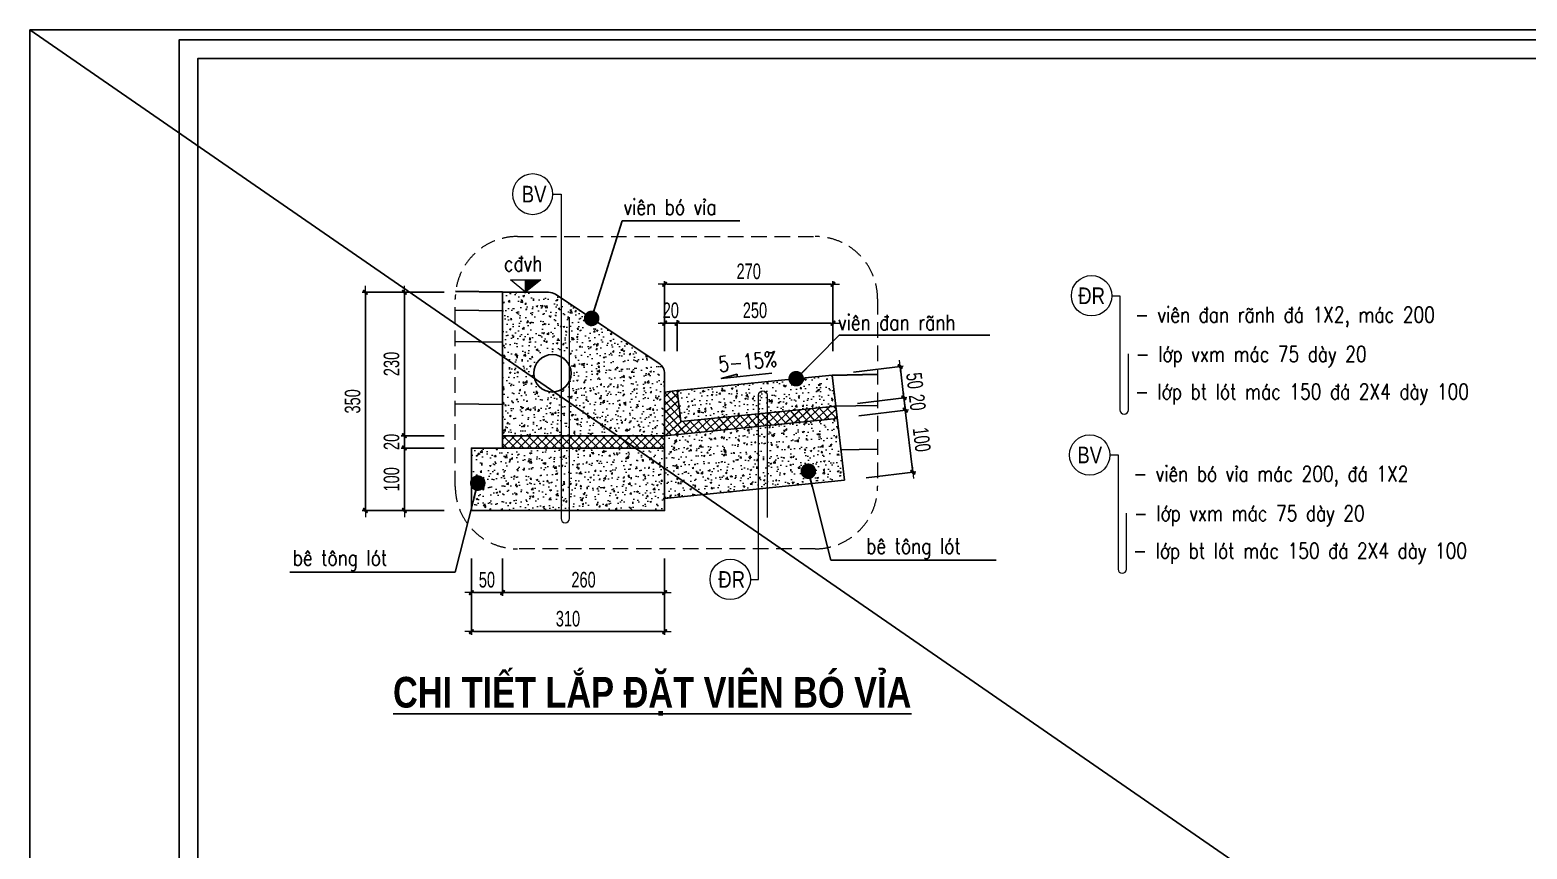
# Model space of a CAD drawing. Header units: millimetres. Extents: x -102634 to -54810, y 11643 to 27305.
# Drawn here: x -81634 to -76830, y 24679 to 27305 of the extents above; entities that cross this region are included whole.
import ezdxf
from ezdxf.enums import TextEntityAlignment as Align

# ---------------------------------------------------------------- set-up
doc = ezdxf.new("R2010")
doc.units = ezdxf.units.MM
doc.header["$MEASUREMENT"] = 0
doc.linetypes.add('HIDDEN', pattern=[0.375, 0.25, -0.125])
for name, color, linetype in [('ENTTNTHIETKE1', 2, 'Continuous'), ('KHUNGTEN', 5, 'Continuous'), ('NOI', 4, 'Continuous'), ('thep', 2, 'Continuous')]:
    doc.layers.add(name, color=color, linetype=linetype)
doc.layers.add('KCS_Plotter', color=11, linetype='Continuous', plot=False)
for name, color, linetype, lineweight in [('LC Dim', 8, 'Continuous', 18), ('LC Hatch', 252, 'Continuous', 9), ('LC ISO', 153, 'Continuous', 13), ('LC MANH DUT', 35, 'HIDDEN', 5), ('LC Net dam 1', 30, 'Continuous', 30), ('LC Net manh', 239, 'Continuous', 5), ('LC Net thay', 7, 'Continuous', 25), ('LC Text1', 3, 'Continuous', 20), ('LC Text2', 7, 'Continuous', 25)]:
    doc.layers.add(name, color=color, linetype=linetype, lineweight=lineweight)
doc.styles.add('General text 2', font='arial.ttf')
doc.styles.add('HOATBIF', font='hoatbif.shx', dxfattribs={"width": 0.7})
doc.styles.add('LC 1', font='')
doc.styles.add('LC 3', font='vnsimli.shx', dxfattribs={"width": 0.75})
doc.styles.add('LC3', font='', dxfattribs={"width": 0.8})
doc.styles.add('T1', font='Vnsimli.shx', dxfattribs={"width": 0.8})
doc.styles.get('LC 1').set_extended_font_data('.VnAvantH', bold=True)
doc.styles.get('LC3').set_extended_font_data('.VnArialH', bold=True)
doc.dimstyles.new('1-100(1-25)', dxfattribs={"dimscale": 25, "dimtxt": 2.5, "dimasz": 0.35, "dimexe": 0.5, "dimexo": 0, "dimgap": 0.8, "dimtad": 1, "dimdec": 0, "dimzin": 0, "dimdsep": 46, "dimtxsty": 'HOATBIF', "dimblk1": 'DOT', "dimblk2": 'DOT', "dimsah": 1, "dimcen": -1, "dimdle": 1, "dimclrd": 256, "dimclre": 256, "dimclrt": 4, "dimadec": 3, "dimazin": 2, "dimtfac": 0.333333, "dimtdec": 0, "dimtix": 1, "dimtmove": 2, "dimatfit": 3, "dimldrblk": 'DOT', "dimfxl": 1, "dimtvp": 0.833333, "dimtolj": 1, "dimtzin": 0, "dimarcsym": 0})
pattern_1 = [(46.579445, (143050, -5928.49), (53.417873, -7.9076475), [5.625, -61.875]), (351.579445, (143050, -5928.49), (-7.021874, 56.934797), [4.5, -49.5]), (97.03089, (143054.45, -5929.15), (46.395998, 49.027148), [4.780514, -52.585658]), (42.763645, (143050.894, -5913.516), (79.15983, -17.16756), [8.4375, -92.8125]), (93.21508, (143057.49, -5914.95), (74.333784, 68.74628), [7.170776, -78.878532]), (347.76361, (143050.894, -5913.52), (74.333784, 68.74628), [6.75, -74.25]), (17.579445, (143058.157, -5917.707), (42.8866205, -32.813683), [5.625, -61.875]), (322.579445, (143058.157, -5917.707), (21.461067, 53.200567), [4.5, -49.5]), (68.03089, (143061.73, -5920.44), (64.347687, 20.386884), [4.780514, -52.585658]), (34.079445, (143050, -5928.49), (2.40001, 24.8681466), [0, -48.9, 0, -50.25, 0, -49.6875]), (4.079445, (143050, -5928.49), (21.4599935, 28.3509866), [0, -28.65, 0, -47.775, 0, -18.9375]), (324.079445, (143033.304, -5927.492), (39.8644275, -4.0773698), [0, -18.75, 0, -58.5, 0, -77.625]), (314.079445, (143025.817, -5927.044), (44.1089946, 4.8848356), [0, -24.375, 0, -38.85, 0, -55.125])]

# ---------------------------------------------------------------- blocks, each defined once
blk = doc.blocks.new('khung vpn')
at = {"layer": 'Defpoints'}
for p, q in [((52556.46, -4195.446), (52498.758, -4195.446)), ((52498.758, -4195.446), (52498.758, -4235.276))]:
    blk.add_line(p, q, dxfattribs=at)
at = {"layer": 'KHUNGTEN'}
blk.add_lwpolyline([(52556.243, -4234.885), (52502.048, -4234.885), (52502.048, -4195.662), (52556.243, -4195.662)], close=True, dxfattribs=at)
at = {"layer": 'thep'}
blk.add_lwpolyline([(52555.832, -4234.474), (52502.459, -4234.474), (52502.459, -4196.073), (52555.832, -4196.073)], close=True, dxfattribs=at)
blk = doc.blocks.new('*U5')
at = {"layer": 'LC ISO'}
blk.add_circle((0, 0), 4.25, dxfattribs=at)
at = {"layer": 'LC Text1', "style": 'General text 2', "width": 0.8, "flags": 8}
blk.add_attdef('SYMBOL', text='', height=3.5, dxfattribs=at).set_placement((0, 0), align=Align.MIDDLE_CENTER)
blk = doc.blocks.new('Caodo1')
at = {"layer": 'LC Text1'}
blk.add_hatch(color=4, dxfattribs=at).paths.add_polyline_path([(0, 200), (0, 0), (243, 200)])
at = {"layer": 'LC Text1', "color": 4}
for p, q in [((324, 0), (-324, 0)), ((0, 0), (0, 200))]:
    blk.add_line(p, q, dxfattribs=at)
blk.add_lwpolyline([(-243, 200), (243, 200), (0, 0), (0, 0)], close=True, dxfattribs=at)
at = {"layer": 'LC Text1', "color": 4, "style": 'T1', "width": 0.8}
blk.add_attdef('%%P0,00', text='', height=250, dxfattribs=at).set_placement((-39, 460), align=Align.MIDDLE_CENTER)
blk = doc.blocks.new('DOT')
at = {"layer": 'LC Dim', "color": 4}
blk.add_line((-1, -1), (1, 1), dxfattribs=at)
at = {"layer": 'LC Dim'}
blk.add_line((-3, 0), (3, 0), dxfattribs=at)
at = {"layer": 'LC Dim', "color": 4}
blk.add_lwpolyline([(0.5, 1), (-1, -0.5), (-0.5, -1), (1, 0.5)], close=True, dxfattribs=at)
blk = doc.blocks.new('*D58')
at = {"layer": 'Defpoints', "color": 0, "transparency": 16777216}
for p in [(-80304.9, 26464.4), (-80432.3, 26004.4), (-80304.9, 26004.4)]:
    blk.add_point(p, dxfattribs=at)
at = {"layer": 'LC Dim', "lineweight": -2, "transparency": 16777216}
for p, q in [((-80304.9, 26464.4), (-80442.3, 26464.4)), ((-80432.3, 26457.4), (-80432.3, 26011.4)), ((-80304.9, 26004.4), (-80442.3, 26004.4))]:
    blk.add_line(p, q, dxfattribs=at)
at = {"layer": 'LC Dim', "lineweight": -2, "transparency": 16777216, "xscale": 7, "yscale": 7, "zscale": 7}
for p, rotation in [((-80432.3, 26464.4), 90), ((-80432.3, 26004.4), 270)]:
    blk.add_blockref('DOT', p, dxfattribs=dict(at, rotation=rotation))
at = {"layer": 'LC Dim', "color": 4, "transparency": 16777216, "insert": (-80473.3, 26234.4), "char_height": 50, "attachment_point": 5, "rotation": 90, "style": 'HOATBIF'}
blk.add_mtext('\\A1;230', dxfattribs=at)
blk = doc.blocks.new('_Dot')
at = {"color": 0, "linetype": 'ByBlock', "lineweight": -2}
blk.add_line((-0.5, 0), (-1, 0), dxfattribs=at)
at = {"color": 0, "linetype": 'ByBlock', "const_width": 0.5}
blk.add_lwpolyline([(-0.25, 0, 1), (0.25, 0, 1)], format="xyb", close=True, dxfattribs=at)
blk = doc.blocks.new('*D59')
at = {"layer": 'Defpoints', "color": 0, "transparency": 16777216}
for p in [(-80304.9, 26004.4), (-80432.3, 25964.4), (-80304.9, 25964.4)]:
    blk.add_point(p, dxfattribs=at)
at = {"layer": 'LC Dim', "lineweight": -2, "transparency": 16777216}
for p, q in [((-80304.9, 26004.4), (-80442.3, 26004.4)), ((-80432.3, 26011.4), (-80432.3, 26018.4)), ((-80432.3, 26004.4), (-80432.3, 25964.4)), ((-80304.9, 25964.4), (-80442.3, 25964.4)), ((-80432.3, 25957.4), (-80432.3, 25950.4))]:
    blk.add_line(p, q, dxfattribs=at)
at = {"layer": 'LC Dim', "lineweight": -2, "transparency": 16777216, "xscale": 7, "yscale": 7, "zscale": 7}
for p, rotation in [((-80432.3, 26004.4), 270), ((-80432.3, 25964.4), 90)]:
    blk.add_blockref('DOT', p, dxfattribs=dict(at, rotation=rotation))
at = {"layer": 'LC Dim', "color": 4, "transparency": 16777216, "insert": (-80473.3, 25984.4), "char_height": 50, "attachment_point": 5, "rotation": 90, "style": 'HOATBIF'}
blk.add_mtext('\\A1;20', dxfattribs=at)
blk = doc.blocks.new('*D60')
at = {"layer": 'Defpoints', "color": 0, "transparency": 16777216}
for p in [(-80304.9, 25964.4), (-80432.3, 25764.4), (-80304.9, 25764.4)]:
    blk.add_point(p, dxfattribs=at)
at = {"layer": 'LC Dim', "lineweight": -2, "transparency": 16777216}
for p, q in [((-80304.9, 25964.4), (-80442.3, 25964.4)), ((-80432.3, 25957.4), (-80432.3, 25771.4)), ((-80304.9, 25764.4), (-80442.3, 25764.4))]:
    blk.add_line(p, q, dxfattribs=at)
at = {"layer": 'LC Dim', "lineweight": -2, "transparency": 16777216, "xscale": 7, "yscale": 7, "zscale": 7}
for p, rotation in [((-80432.3, 25964.4), 90), ((-80432.3, 25764.4), 270)]:
    blk.add_blockref('DOT', p, dxfattribs=dict(at, rotation=rotation))
at = {"layer": 'LC Dim', "color": 4, "transparency": 16777216, "insert": (-80473.3, 25864.4), "char_height": 50, "attachment_point": 5, "rotation": 90, "style": 'HOATBIF'}
blk.add_mtext('\\A1;100', dxfattribs=at)
blk = doc.blocks.new('*D61')
at = {"layer": 'Defpoints', "color": 0, "transparency": 16777216}
for p in [(-80304.9, 26464.4), (-80557.3, 25764.4), (-80304.9, 25764.4)]:
    blk.add_point(p, dxfattribs=at)
at = {"layer": 'LC Dim', "lineweight": -2, "transparency": 16777216}
for p, q in [((-80304.9, 26464.4), (-80567.3, 26464.4)), ((-80557.3, 26457.4), (-80557.3, 25771.4)), ((-80304.9, 25764.4), (-80567.3, 25764.4))]:
    blk.add_line(p, q, dxfattribs=at)
at = {"layer": 'LC Dim', "lineweight": -2, "transparency": 16777216, "xscale": 7, "yscale": 7, "zscale": 7}
for p, rotation in [((-80557.3, 26464.4), 90), ((-80557.3, 25764.4), 270)]:
    blk.add_blockref('DOT', p, dxfattribs=dict(at, rotation=rotation))
at = {"layer": 'LC Dim', "color": 4, "transparency": 16777216, "insert": (-80598.3, 26114.4), "char_height": 50, "attachment_point": 5, "rotation": 90, "style": 'HOATBIF'}
blk.add_mtext('\\A1;350', dxfattribs=at)
blk = doc.blocks.new('*D62')
at = {"layer": 'Defpoints', "color": 0, "transparency": 16777216}
for p in [(-80217.3, 25610.8), (-80117.3, 25610.8), (-80117.3, 25501.2)]:
    blk.add_point(p, dxfattribs=at)
at = {"layer": 'LC Dim', "lineweight": -2, "transparency": 16777216}
for p, q in [((-80217.3, 25610.8), (-80217.3, 25491.2)), ((-80117.3, 25610.8), (-80117.3, 25491.2)), ((-80210.3, 25501.2), (-80124.3, 25501.2))]:
    blk.add_line(p, q, dxfattribs=at)
at = {"layer": 'LC Dim', "lineweight": -2, "transparency": 16777216, "xscale": 7, "yscale": 7, "zscale": 7, "rotation": 180}
blk.add_blockref('DOT', (-80217.3, 25501.2), dxfattribs=at)
at = {"layer": 'LC Dim', "lineweight": -2, "transparency": 16777216, "xscale": 7, "yscale": 7, "zscale": 7}
blk.add_blockref('DOT', (-80117.3, 25501.2), dxfattribs=at)
at = {"layer": 'LC Dim', "color": 4, "transparency": 16777216, "insert": (-80167.3, 25542.2), "char_height": 50, "attachment_point": 5, "style": 'HOATBIF'}
blk.add_mtext('\\A1;50', dxfattribs=at)
blk = doc.blocks.new('*D63')
at = {"layer": 'Defpoints', "color": 0, "transparency": 16777216}
for p in [(-80117.3, 25610.8), (-79597.3, 25610.8), (-79597.3, 25501.2)]:
    blk.add_point(p, dxfattribs=at)
at = {"layer": 'LC Dim', "lineweight": -2, "transparency": 16777216}
for p, q in [((-80117.3, 25610.8), (-80117.3, 25491.2)), ((-79597.3, 25610.8), (-79597.3, 25491.2)), ((-80110.3, 25501.2), (-79604.3, 25501.2))]:
    blk.add_line(p, q, dxfattribs=at)
at = {"layer": 'LC Dim', "lineweight": -2, "transparency": 16777216, "xscale": 7, "yscale": 7, "zscale": 7, "rotation": 180}
blk.add_blockref('DOT', (-80117.3, 25501.2), dxfattribs=at)
at = {"layer": 'LC Dim', "lineweight": -2, "transparency": 16777216, "xscale": 7, "yscale": 7, "zscale": 7}
blk.add_blockref('DOT', (-79597.3, 25501.2), dxfattribs=at)
at = {"layer": 'LC Dim', "color": 4, "transparency": 16777216, "insert": (-79857.3, 25542.2), "char_height": 50, "attachment_point": 5, "style": 'HOATBIF'}
blk.add_mtext('\\A1;260', dxfattribs=at)
blk = doc.blocks.new('*D64')
at = {"layer": 'Defpoints', "color": 0, "transparency": 16777216}
for p in [(-80217.3, 25610.8), (-79597.3, 25610.8), (-79597.3, 25376.2)]:
    blk.add_point(p, dxfattribs=at)
at = {"layer": 'LC Dim', "lineweight": -2, "transparency": 16777216}
for p, q in [((-80217.3, 25610.8), (-80217.3, 25366.2)), ((-79597.3, 25610.8), (-79597.3, 25366.2)), ((-80210.3, 25376.2), (-79604.3, 25376.2))]:
    blk.add_line(p, q, dxfattribs=at)
at = {"layer": 'LC Dim', "lineweight": -2, "transparency": 16777216, "xscale": 7, "yscale": 7, "zscale": 7, "rotation": 180}
blk.add_blockref('DOT', (-80217.3, 25376.2), dxfattribs=at)
at = {"layer": 'LC Dim', "lineweight": -2, "transparency": 16777216, "xscale": 7, "yscale": 7, "zscale": 7}
blk.add_blockref('DOT', (-79597.3, 25376.2), dxfattribs=at)
at = {"layer": 'LC Dim', "color": 4, "transparency": 16777216, "insert": (-79907.3, 25417.2), "char_height": 50, "attachment_point": 5, "style": 'HOATBIF'}
blk.add_mtext('\\A1;310', dxfattribs=at)
blk = doc.blocks.new('*D65')
at = {"layer": 'Defpoints', "color": 0, "transparency": 16777216}
for p in [(-79557.3, 26365.2), (-79597.3, 26275.1), (-79557.3, 26275.1)]:
    blk.add_point(p, dxfattribs=at)
at = {"layer": 'LC Dim', "lineweight": -2, "transparency": 16777216}
for p, q in [((-79597.3, 26275.1), (-79597.3, 26375.2)), ((-79557.3, 26275.1), (-79557.3, 26375.2)), ((-79604.3, 26365.2), (-79611.3, 26365.2)), ((-79597.3, 26365.2), (-79557.3, 26365.2)), ((-79550.3, 26365.2), (-79543.3, 26365.2))]:
    blk.add_line(p, q, dxfattribs=at)
at = {"layer": 'LC Dim', "lineweight": -2, "transparency": 16777216, "xscale": 7, "yscale": 7, "zscale": 7}
blk.add_blockref('DOT', (-79597.3, 26365.2), dxfattribs=at)
at = {"layer": 'LC Dim', "lineweight": -2, "transparency": 16777216, "xscale": 7, "yscale": 7, "zscale": 7, "rotation": 180}
blk.add_blockref('DOT', (-79557.3, 26365.2), dxfattribs=at)
at = {"layer": 'LC Dim', "color": 4, "transparency": 16777216, "insert": (-79577.3, 26406.2), "char_height": 50, "attachment_point": 5, "style": 'HOATBIF'}
blk.add_mtext('\\A1;20', dxfattribs=at)
blk = doc.blocks.new('*D66')
at = {"layer": 'Defpoints', "color": 0, "transparency": 16777216}
for p in [(-79057.3, 26365.2), (-79557.3, 26275.1), (-79057.3, 26275.1)]:
    blk.add_point(p, dxfattribs=at)
at = {"layer": 'LC Dim', "lineweight": -2, "transparency": 16777216}
for p, q in [((-79557.3, 26275.1), (-79557.3, 26375.2)), ((-79057.3, 26275.1), (-79057.3, 26375.2)), ((-79550.3, 26365.2), (-79064.3, 26365.2))]:
    blk.add_line(p, q, dxfattribs=at)
at = {"layer": 'LC Dim', "lineweight": -2, "transparency": 16777216, "xscale": 7, "yscale": 7, "zscale": 7, "rotation": 180}
blk.add_blockref('DOT', (-79557.3, 26365.2), dxfattribs=at)
at = {"layer": 'LC Dim', "lineweight": -2, "transparency": 16777216, "xscale": 7, "yscale": 7, "zscale": 7}
blk.add_blockref('DOT', (-79057.3, 26365.2), dxfattribs=at)
at = {"layer": 'LC Dim', "color": 4, "transparency": 16777216, "insert": (-79307.3, 26406.2), "char_height": 50, "attachment_point": 5, "style": 'HOATBIF'}
blk.add_mtext('\\A1;250', dxfattribs=at)
blk = doc.blocks.new('*D67')
at = {"layer": 'Defpoints', "color": 0, "transparency": 16777216}
for p in [(-79057.3, 26490.2), (-79597.3, 26275.1), (-79057.3, 26275.1)]:
    blk.add_point(p, dxfattribs=at)
at = {"layer": 'LC Dim', "lineweight": -2, "transparency": 16777216}
for p, q in [((-79597.3, 26275.1), (-79597.3, 26500.2)), ((-79590.3, 26490.2), (-79064.3, 26490.2)), ((-79057.3, 26275.1), (-79057.3, 26500.2))]:
    blk.add_line(p, q, dxfattribs=at)
at = {"layer": 'LC Dim', "lineweight": -2, "transparency": 16777216, "xscale": 7, "yscale": 7, "zscale": 7, "rotation": 180}
blk.add_blockref('DOT', (-79597.3, 26490.2), dxfattribs=at)
at = {"layer": 'LC Dim', "lineweight": -2, "transparency": 16777216, "xscale": 7, "yscale": 7, "zscale": 7}
blk.add_blockref('DOT', (-79057.3, 26490.2), dxfattribs=at)
at = {"layer": 'LC Dim', "color": 4, "transparency": 16777216, "insert": (-79327.3, 26531.2), "char_height": 50, "attachment_point": 5, "style": 'HOATBIF'}
blk.add_mtext('\\A1;270', dxfattribs=at)
blk = doc.blocks.new('*D68')
at = {"layer": 'Defpoints', "color": 0, "transparency": 16777216}
for p in [(-78824.7, 26086.2), (-78973.9, 26068.3), (-78950, 25869.6)]:
    blk.add_point(p, dxfattribs=at)
at = {"layer": 'LC Dim', "lineweight": -2, "transparency": 16777216}
for p, q in [((-78973.9, 26068.3), (-78814.8, 26087.4)), ((-78801.7, 25894.4), (-78823.9, 26079.2)), ((-78950, 25869.6), (-78790.9, 25888.7))]:
    blk.add_line(p, q, dxfattribs=at)
at = {"layer": 'LC Dim', "lineweight": -2, "transparency": 16777216, "xscale": 7, "yscale": 7, "zscale": 7}
for p, rotation in [((-78824.7, 26086.2), 96.85418500003026), ((-78800.8, 25887.5), 276.8541850000302)]:
    blk.add_blockref('DOT', p, dxfattribs=dict(at, rotation=rotation))
at = {"layer": 'LC Dim', "color": 4, "transparency": 16777216, "insert": (-78772.1, 25991.7), "char_height": 50, "attachment_point": 5, "rotation": 276.8542, "style": 'HOATBIF'}
blk.add_mtext('\\A1;100', dxfattribs=at)
blk = doc.blocks.new('*D69')
at = {"layer": 'Defpoints', "color": 0, "transparency": 16777216}
for p in [(-78978.7, 26108), (-78829.5, 26126), (-78973.9, 26068.3)]:
    blk.add_point(p, dxfattribs=at)
at = {"layer": 'LC Dim', "lineweight": -2, "transparency": 16777216}
for p, q in [((-78830.3, 26132.9), (-78831.2, 26139.9)), ((-78978.7, 26108), (-78819.6, 26127.1)), ((-78973.9, 26068.3), (-78814.8, 26087.4)), ((-78824.7, 26086.2), (-78829.5, 26126)), ((-78823.9, 26079.2), (-78823.1, 26072.3))]:
    blk.add_line(p, q, dxfattribs=at)
at = {"layer": 'LC Dim', "lineweight": -2, "transparency": 16777216, "xscale": 7, "yscale": 7, "zscale": 7}
for p, rotation in [((-78829.5, 26126), 276.85418500003), ((-78824.7, 26086.2), 96.85418500002997)]:
    blk.add_blockref('DOT', p, dxfattribs=dict(at, rotation=rotation))
at = {"layer": 'LC Dim', "color": 4, "transparency": 16777216, "insert": (-78786.4, 26111), "char_height": 50, "attachment_point": 5, "rotation": 276.8542, "style": 'HOATBIF'}
blk.add_mtext('\\A1;20', dxfattribs=at)
blk = doc.blocks.new('*D70')
at = {"layer": 'Defpoints', "color": 0, "transparency": 16777216}
for p in [(-78990.7, 26207.7), (-78841.5, 26225.6), (-78978.7, 26108)]:
    blk.add_point(p, dxfattribs=at)
at = {"layer": 'LC Dim', "lineweight": -2, "transparency": 16777216}
for p, q in [((-78990.7, 26207.7), (-78831.6, 26226.8)), ((-78830.3, 26132.9), (-78840.7, 26218.7)), ((-78978.7, 26108), (-78819.6, 26127.1))]:
    blk.add_line(p, q, dxfattribs=at)
at = {"layer": 'LC Dim', "lineweight": -2, "transparency": 16777216, "xscale": 7, "yscale": 7, "zscale": 7}
for p, rotation in [((-78841.5, 26225.6), 96.85418500002997), ((-78829.5, 26126), 276.85418500003)]:
    blk.add_blockref('DOT', p, dxfattribs=dict(at, rotation=rotation))
at = {"layer": 'LC Dim', "color": 4, "transparency": 16777216, "insert": (-78794.8, 26180.7), "char_height": 50, "attachment_point": 5, "rotation": 276.8542, "style": 'HOATBIF'}
blk.add_mtext('\\A1;50', dxfattribs=at)
blk = doc.blocks.new('TIEUDE1')
at = {"layer": 'LC Text2', "color": 7, "style": 'LC 1'}
blk.add_attdef('TIªU§Ò', text='', height=5, dxfattribs=at).set_placement((0, 0), align=Align.BOTTOM_CENTER)
blk.add_attdef('TL', text='', height=3, dxfattribs=at).set_placement((0, -2), align=Align.TOP_CENTER)

msp = doc.modelspace()

# ---------------------------------------------------------------- hatches: boundary and pattern name
at = {"layer": 'LC Hatch'}
h = msp.add_hatch(dxfattribs=at)
h.set_pattern_fill('AR-CONC', color=256, scale=7.5, angle=-3.4206, style=0)
h.set_pattern_definition(pattern_1)
h.paths.add_polyline_path([(-80117.3, 26004.4), (-80117.3, 26464.4), (-79969.4, 26464.4, -0.148063), (-79947.2, 26457.7), (-79615.1, 26236.3, -0.250765), (-79597.3, 26203), (-79597.3, 26004.4)])
h.paths.add_polyline_path([(-79897.3, 26204.4, 1), (-80017.3, 26204.4, 1)], flags=16)
h = msp.add_hatch(dxfattribs=at)
h.set_pattern_fill('AR-CONC', color=256, scale=7.5, angle=-3.4206, style=0)
h.set_pattern_definition([(46.579445, (118645.63, -9945.97), (53.417873, -7.907648), [5.625, -61.875]), (351.579445, (118645.63, -9945.97), (-7.021874, 56.934797), [4.5, -49.5]), (97.030845, (118650.084, -9946.63), (46.396036, 49.027112), [4.780514, -52.585658]), (42.763645, (118646.53, -9931), (79.15981, -17.16754), [8.4375, -92.8125]), (93.215045, (118653.12, -9932.43), (74.333837, 68.746222), [7.17077, -78.878475]), (347.763645, (118646.53, -9931), (74.333784, 68.74628), [6.75, -74.25]), (17.579445, (118653.79, -9935.19), (42.88662, -32.813683), [5.625, -61.875]), (322.579445, (118653.79, -9935.19), (21.461067, 53.200567), [4.5, -49.5]), (68.030845, (118657.364, -9937.923), (64.347703, 20.386834), [4.780514, -52.585658]), (34.079445, (118645.632, -9945.97), (2.40001, 24.8681466), [0, -48.9, 0, -50.25, 0, -49.6875]), (4.079445, (118645.632, -9945.97), (21.4599935, 28.3509866), [0, -28.65, 0, -47.775, 0, -18.9375]), (324.079445, (118628.937, -9944.973), (39.8644275, -4.0773698), [0, -18.75, 0, -58.5, 0, -77.625]), (314.079445, (118621.45, -9944.525), (44.1089946, 4.8848356), [0, -24.375, 0, -38.85, 0, -55.125])])
h.paths.add_polyline_path([(-79048.2, 26099.2), (-79059.2, 26198.6), (-79556.6, 26148.9), (-79545.6, 26049.5)])
at = {"layer": 'LC Hatch', "ltscale": 2}
h = msp.add_hatch(dxfattribs=at)
h.set_pattern_fill('ANSI37', color=256, scale=150, angle=-3.4206, style=0)
h.set_pattern_definition([(41.579445, (33887.512, 19179.893), (-12.4435856, 14.0256792), []), (131.579445, (33887.512, 19179.893), (-14.0256792, -12.4435856), [])])
h.paths.add_polyline_path([(-79048.2, 26099.2), (-79043.5, 26059.7), (-79597.3, 26003.5), (-79597.3, 26144.4), (-79556.6, 26148.9), (-79545.6, 26049.5)])
at = {"layer": 'LC Hatch'}
h = msp.add_hatch(dxfattribs=at)
h.set_pattern_fill('AR-CONC', color=256, scale=7.5, angle=-3.4206, style=0)
h.set_pattern_definition(pattern_1)
h.paths.add_polyline_path([(-79043.5, 26059.7), (-79019.6, 25861.3), (-79597.3, 25802.4), (-79588.9, 26004.4)])
at = {"layer": 'LC Hatch', "ltscale": 2}
h = msp.add_hatch(dxfattribs=at)
h.set_pattern_fill('ANSI37', color=256, scale=150, style=0)
h.set_pattern_definition([(45, (-22436.898, -57289.423), (-13.258252, 13.258252), []), (135, (-22436.898, -57289.423), (-13.258252, -13.258252), [])])
h.paths.add_polyline_path([(-80117.3, 26004.4), (-79597.3, 26004.4), (-79597.3, 25964.4), (-80117.3, 25964.4)])
at = {"layer": 'LC Hatch'}
h = msp.add_hatch(dxfattribs=at)
h.set_pattern_fill('AR-CONC', color=256, scale=7.5, angle=-3.4206, style=0)
h.set_pattern_definition(pattern_1)
h.paths.add_polyline_path([(-80217.3, 25764.4), (-80217.3, 25964.4), (-79597.3, 25964.4), (-79597.3, 25764.4)])

# ---------------------------------------------------------------- linework, layer by layer
at = {"layer": 'KCS_Plotter'}
msp.add_line((-81633.7, 27305.5), (-73233.4, 21506.9), dxfattribs=at)
at = {"layer": 'LC MANH DUT', "ltscale": 200}
msp.add_lwpolyline([(-80069.1, 26643.1), (-79113.8, 26643.1, -0.414214), (-78913.8, 26443.1), (-78913.8, 25841.5, -0.414214), (-79113.8, 25641.5), (-80069.1, 25641.5, -0.414214), (-80269.1, 25841.5), (-80269.1, 26443.1, -0.414214)], format="xyb", close=True, dxfattribs=at)
at = {"layer": 'LC Net dam 1', "lineweight": 30}
for points in [[(-80117.3, 26464.4), (-80267.7, 26466.7)], [(-79059.2, 26198.6), (-78913.8, 26201.6)]]:
    msp.add_lwpolyline(points, dxfattribs=at)
at = {"layer": 'LC Net manh', "color": 252}
for points in [[(-79955.6, 26779), (-79929.4, 26779), (-79929.4, 25738.7, 1), (-79902.3, 25738.7), (-79902.3, 26384.4)], [(-79321.8, 25543.4), (-79295.5, 25543.4), (-79295.5, 26134.5, -1), (-79268.4, 26134.5), (-79268.4, 25742.1)]]:
    msp.add_lwpolyline(points, format="xyb", dxfattribs=at)
at = {"layer": 'LC Net manh', "color": 252, "elevation": 0}
for points in [[(-78162.3, 26453), (-78136.1, 26453), (-78136.1, 26087, 1), (-78109, 26087), (-78109, 26266.5)], [(-78168.3, 25942.5), (-78142.1, 25942.5), (-78142.1, 25576.6, 1), (-78115, 25576.6), (-78115, 25756.1)]]:
    msp.add_lwpolyline(points, format="xyb", dxfattribs=at)
at = {"layer": 'LC Net thay'}
for p, q in [((-79048.2, 26099.2), (-79019.6, 25861.3)), ((-80117.3, 26004.4), (-80117.3, 25964.4))]:
    msp.add_line(p, q, dxfattribs=at)
msp.add_lwpolyline([(-80117.3, 26004.4), (-79597.3, 26004.4), (-79597.3, 26203, 0.250765), (-79615.1, 26236.3), (-79947.2, 26457.7, 0.148069), (-79969.4, 26464.4), (-80117.3, 26464.4)], format="xyb", close=True, dxfattribs=at)
at = {"layer": 'LC Net thay', "ltscale": 250}
for points in [[(-80117.3, 26404.4), (-80269.1, 26406.7)], [(-80117.3, 26304.4), (-80269.1, 26306.7)], [(-80117.3, 26104.4), (-80269.1, 26106.7)], [(-79053, 26098.8), (-78913.8, 26101.6)], [(-79031.4, 25959.2), (-78913.8, 25961.6)]]:
    msp.add_lwpolyline(points, dxfattribs=at)
at = {"layer": 'LC Net thay'}
msp.add_lwpolyline([(-79048.2, 26099.2), (-79545.6, 26049.5), (-79556.6, 26148.9), (-79059.2, 26198.6)], close=True, dxfattribs=at)
for points in [[(-79597.3, 26144.4), (-79556.6, 26148.9)], [(-79597.3, 26003.5), (-79043.5, 26059.9)], [(-79597.3, 25964.4), (-80217.3, 25964.4), (-80217.3, 25764.4), (-79597.3, 25764.4), (-79597.3, 26004.4)], [(-79597.3, 25802.4), (-79019.6, 25861.3)]]:
    msp.add_lwpolyline(points, dxfattribs=at)
msp.add_circle((-79957.3, 26204.4), 60, dxfattribs=at)
at = {"layer": 'NOI'}
msp.add_lwpolyline([(-79252.7, 26204.5), (-79415.2, 26188.2), (-79364.7, 26201.6), (-79364.1, 26193.3)], dxfattribs=at)

# ---------------------------------------------------------------- block references
at = {"layer": 'ENTTNTHIETKE1', "color": 6, "xscale": 145.5820509350254, "yscale": 145.5820509350254, "zscale": 145.5820509350254}
msp.add_blockref('khung vpn', (-7724510.6, 638087.1), dxfattribs=at)
at = {"layer": 'LC Net manh'}
ref = msp.add_blockref('*U5', (-80020.4, 26779), dxfattribs=dict(at, xscale=-15.24705842815456, yscale=15.24705842815456, zscale=15.24705842815456))
ref.add_attrib('SYMBOL', 'BV', dxfattribs={"layer": 'LC Text1', "height": 53.36, "style": 'General text 2', "width": 0.8}).set_placement((-80015.9, 26779), align=Align.MIDDLE_CENTER)
ref = msp.add_blockref('*U5', (-78227.1, 26453, 0), dxfattribs=dict(at, xscale=15.24705842815456, yscale=15.24705842815456, zscale=15.24705842815456))
ref.add_attrib('SYMBOL', 'ÐR', dxfattribs={"layer": 'LC Text1', "height": 53.36, "style": 'General text 2', "width": 0.8}).set_placement((-78227.1, 26453, 0), align=Align.MIDDLE_CENTER)
ref = msp.add_blockref('*U5', (-78233.1, 25942.5, 0), dxfattribs=dict(at, xscale=15.24705842815456, yscale=15.24705842815456, zscale=15.24705842815456))
ref.add_attrib('SYMBOL', 'BV', dxfattribs={"layer": 'LC Text1', "height": 53.36, "style": 'General text 2', "width": 0.8}).set_placement((-78233.1, 25942.5, 0), align=Align.MIDDLE_CENTER)
ref = msp.add_blockref('*U5', (-79386.6, 25543.4), dxfattribs=dict(at, xscale=15.24705842815456, yscale=15.24705842815456, zscale=15.24705842815456, rotation=180))
ref.add_attrib('SYMBOL', 'ĐR', dxfattribs={"layer": 'LC Text1', "height": 53.36, "style": 'General text 2', "width": 0.8}).set_placement((-79382, 25543.4), align=Align.MIDDLE_CENTER)
at = {"layer": 'LC Text1'}
ref = msp.add_blockref('Caodo1', (-80043.3, 26464.4), dxfattribs=dict(at, xscale=0.1999999948311597, yscale=0.1999999948311597, zscale=0.1999999948311597))
ref.add_attrib('%%P0,00', 'c®vh', dxfattribs={"layer": 'LC Text2', "height": 50, "style": 'T1', "width": 0.8}).set_placement((-80051.1, 26556.3), align=Align.MIDDLE_CENTER)
at = {"layer": 'LC Text2'}
ref = msp.add_blockref('TIEUDE1', (-79637.1, 25102.8, 0), dxfattribs=dict(at, xscale=20.00081018598456, yscale=20.00081018598456, zscale=20.00081018598456, rotation=359.999216292062))
ref.add_attrib('TIªU§Ò', '%%Uchi tiÕt l¾p ®Æt viªn bã vØa', dxfattribs={"color": 7, "height": 98.492, "rotation": 359.9992, "style": 'LC3', "width": 0.8}).set_placement((-79637.1, 25102.8), align=Align.BOTTOM_CENTER)

# ---------------------------------------------------------------- texts
at = {"layer": 'LC Text1', "color": 3, "style": 'LC 3', "width": 0.8}
for s, p in [('viªn bã vØa', (-79728.7, 26712.9)), ('viªn ®an r·nh', (-79040.5, 26342.3)), ('bª t«ng lãt', (-78950, 25625.7)), ('bª t«ng lãt', (-80790.3, 25587.6))]:
    msp.add_text(s, height=50, dxfattribs=at).set_placement(p)
for s, height, rotation, p in [('- viªn ®an r·nh ®¸ 1X2, m¸c 200', 50.002, 359.9992, (-78087.4, 26367.4)), ('- líp vxm m¸c 75 dµy 20', 50.002, 359.9992, (-78085.3, 26241.2)), ('5-15%%%', 50, 5.7106, (-79422.3, 26207.8)), ('- líp bt lãt m¸c 150 ®¸ 2X4 dµy 100', 50.002, 359.9992, (-78087.8, 26120.8)), ('- viªn bã vØa m¸c 200, ®¸ 1X2', 50.002, 359.9992, (-78093.3, 25857)), ('- líp vxm m¸c 75 dµy 20', 50.002, 359.9992, (-78091.3, 25730.7)), ('- líp bt lãt m¸c 150 ®¸ 2X4 dµy 100', 50.002, 359.9992, (-78093.7, 25610.3))]:
    msp.add_text(s, height=height, rotation=rotation, dxfattribs=at).set_placement(p)

# ---------------------------------------------------------------- dimensions: what is measured, and where the dimension line sits
at = {"layer": 'LC Dim', "color": 2}
for base, p1, p2, picture, middle in [((-79057.3, 26490.2), (-79597.3, 26275.1), (-79057.3, 26275.1), '*D67', (-79327.3, 26531.2)), ((-79557.3, 26365.2), (-79597.3, 26275.1), (-79557.3, 26275.1), '*D65', (-79577.3, 26406.2)), ((-79057.3, 26365.2), (-79557.3, 26275.1), (-79057.3, 26275.1), '*D66', (-79307.3, 26406.2)), ((-80117.3, 25501.2), (-80217.3, 25610.8), (-80117.3, 25610.8), '*D62', (-80167.3, 25542.2)), ((-79597.3, 25376.2), (-80217.3, 25610.8), (-79597.3, 25610.8), '*D64', (-79907.3, 25417.2)), ((-79597.3, 25501.2), (-80117.3, 25610.8), (-79597.3, 25610.8), '*D63', (-79857.3, 25542.2))]:
    dim = msp.add_linear_dim(base=base, p1=p1, p2=p2, dimstyle='1-100(1-25)', override={"dimscale": 20, "dimlfac": 0.5, "dimfxl": 2, "dimarcsym": 1}, dxfattribs=at)
    dim.commit()
    dim.dimension.update_dxf_attribs({"geometry": picture, "text_midpoint": middle})
for base, p1, p2, angle, picture, middle in [((-80557.3, 25764.4), (-80304.9, 26464.4), (-80304.9, 25764.4), 90, '*D61', (-80598.3, 26114.4)), ((-80432.3, 26004.4), (-80304.9, 26464.4), (-80304.9, 26004.4), 90, '*D58', (-80473.3, 26234.4)), ((-78841.5, 26225.6), (-78978.7, 26108), (-78990.7, 26207.7), 276.8542, '*D70', (-78794.8, 26180.7)), ((-78829.5, 26126), (-78973.9, 26068.3), (-78978.7, 26108), 276.8542, '*D69', (-78786.4, 26111)), ((-80432.3, 25964.4), (-80304.9, 26004.4), (-80304.9, 25964.4), 90, '*D59', (-80473.3, 25984.4)), ((-80432.3, 25764.4), (-80304.9, 25964.4), (-80304.9, 25764.4), 90, '*D60', (-80473.3, 25864.4))]:
    dim = msp.add_linear_dim(base=base, p1=p1, p2=p2, angle=angle, dimstyle='1-100(1-25)', override={"dimscale": 20, "dimlfac": 0.5, "dimfxl": 2, "dimarcsym": 1}, dxfattribs=at)
    dim.commit()
    dim.dimension.update_dxf_attribs({"geometry": picture, "text_midpoint": middle})
dim = msp.add_aligned_dim(p1=(-78950, 25869.6), p2=(-78973.9, 26068.3), distance=-150.2, dimstyle='1-100(1-25)', override={"dimscale": 20, "dimlfac": 0.5, "dimfxl": 2, "dimarcsym": 1}, dxfattribs=at)
dim.commit()
dim.dimension.update_dxf_attribs({"geometry": '*D68', "text_midpoint": (-78772.1, 25991.7)})

# ---------------------------------------------------------------- leaders
at = {"layer": 'LC Hatch'}
for points in [[(-79831.4, 26380.5), (-79733.9, 26693.5), (-79356.3, 26693.5)], [(-79175.1, 26187.1), (-79036.6, 26326.8), (-78553.4, 26326.8)], [(-80196.7, 25852.3), (-80269.1, 25566.9), (-80799.9, 25566.9)], [(-79136, 25890.3), (-79063.6, 25604.9), (-78532.9, 25604.9)]]:
    msp.add_leader(points, dimstyle='1-100(1-25)', override={"dimasz": 2, "dimgap": 0.8, "dimtad": 0, "dimfxl": 2, "dimarcsym": 1}, dxfattribs=at)

doc.saveas('drawing.dxf')
